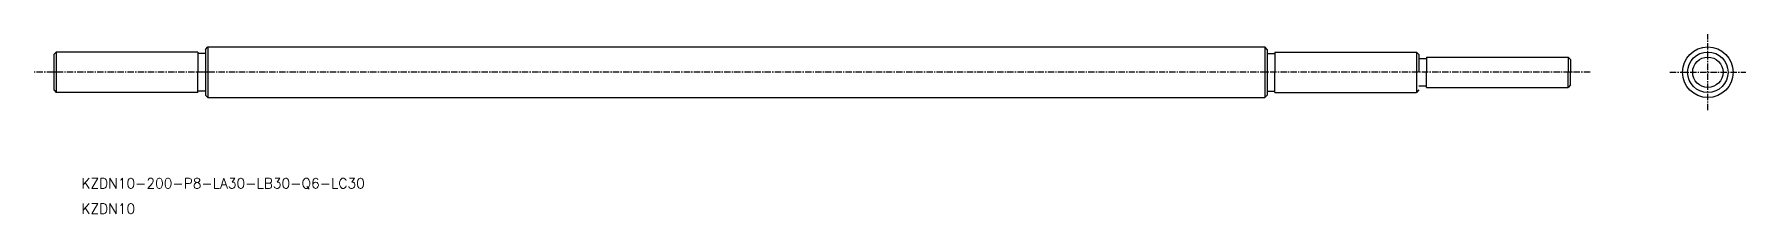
# Model space of a CAD drawing. Extents: x -22842 to -19844, y 30600 to 30973.
# Drawn here: x -22841.7 to -22503.2, y 30937.7 to 30973.1 of the extents above; entities outside this region: 1.
import ezdxf

# ---------------------------------------------------------------- set-up
doc = ezdxf.new("R2010")
doc.units = 0
doc.header["$PDMODE"] = 1
doc.linetypes.add('CENTER', pattern=[2, 1.25, -0.25, 0.25, -0.25])
doc.layers.get('0').update_dxf_attribs({"linetype": 'CONTINUOUS'})
doc.layers.add('CENTER', color=1, linetype='CENTER')
doc.styles.add('MISUMI', font='txt.shx')

msp = doc.modelspace()

# ---------------------------------------------------------------- linework, layer by layer
at = {"color": 7, "linetype": 'CONTINUOUS'}
for p, q in [((-22837.87, 30969.14), (-22837.37, 30969.64)), ((-22837.87, 30969.14), (-22837.87, 30962.14)), ((-22809.37, 30969.64), (-22837.37, 30969.64)), ((-22837.37, 30969.64), (-22837.37, 30961.64)), ((-22809.37, 30969.64), (-22809.37, 30965.64)), ((-22807.87, 30969.34), (-22809.37, 30969.34)), ((-22807.87, 30970.14), (-22807.37, 30970.64)), ((-22807.87, 30970.14), (-22807.87, 30961.14)), ((-22807.37, 30970.64), (-22807.37, 30960.64)), ((-22807.37, 30970.64), (-22598.37, 30970.64)), ((-22598.37, 30970.64), (-22598.37, 30960.64)), ((-22597.87, 30970.14), (-22598.37, 30970.64)), ((-22597.87, 30970.14), (-22597.87, 30961.14)), ((-22597.87, 30969.34), (-22596.37, 30969.34)), ((-22596.37, 30969.64), (-22568.37, 30969.64)), ((-22596.37, 30969.64), (-22596.37, 30965.64)), ((-22568.37, 30969.64), (-22568.37, 30961.64)), ((-22567.87, 30969.14), (-22568.37, 30969.64)), ((-22567.87, 30969.14), (-22567.87, 30965.64)), ((-22567.87, 30968.34), (-22566.37, 30968.34)), ((-22566.37, 30968.64), (-22538.37, 30968.64)), ((-22566.37, 30968.64), (-22566.37, 30965.64)), ((-22538.37, 30968.64), (-22538.37, 30965.64)), ((-22537.87, 30968.14), (-22538.37, 30968.64)), ((-22537.87, 30968.14), (-22537.87, 30965.64)), ((-22809.37, 30961.64), (-22809.37, 30965.64)), ((-22596.37, 30961.64), (-22596.37, 30965.64)), ((-22566.37, 30962.64), (-22566.37, 30965.64)), ((-22538.37, 30962.64), (-22538.37, 30965.64)), ((-22537.87, 30963.14), (-22537.87, 30965.64)), ((-22837.87, 30962.14), (-22837.37, 30961.64)), ((-22809.37, 30961.64), (-22837.37, 30961.64)), ((-22807.87, 30961.94), (-22809.37, 30961.94)), ((-22807.87, 30961.14), (-22807.37, 30960.64)), ((-22807.37, 30960.64), (-22598.37, 30960.64)), ((-22597.87, 30961.14), (-22598.37, 30960.64)), ((-22597.87, 30961.94), (-22596.37, 30961.94)), ((-22596.37, 30961.64), (-22568.37, 30961.64)), ((-22567.87, 30962.14), (-22568.37, 30961.64)), ((-22567.87, 30962.94), (-22566.37, 30962.94)), ((-22566.37, 30962.64), (-22538.37, 30962.64)), ((-22537.87, 30963.14), (-22538.37, 30962.64))]:
    msp.add_line(p, q, dxfattribs=at)
for radius in [5, 4, 3]:
    msp.add_circle((-22510.72, 30965.64), radius, dxfattribs=at)
msp.add_point((-19844.35, 30599.58), dxfattribs=at)
at = {"layer": 'CENTER', "color": 1, "linetype": 'CENTER'}
for p, q in [((-22510.72, 30958.14), (-22510.72, 30973.14)), ((-22534.02, 30965.64), (-22841.73, 30965.64)), ((-22518.22, 30965.64), (-22503.22, 30965.64))]:
    msp.add_line(p, q, dxfattribs=at)

# ---------------------------------------------------------------- texts
at = {"color": 7, "linetype": 'CONTINUOUS', "style": 'MISUMI'}
for s, p in [('KZDN10-200-P8-LA30-LB30-Q6-LC30', (-22832.41, 30942.72)), ('KZDN10', (-22832.41, 30937.72))]:
    msp.add_text(s, height=2, dxfattribs=at).set_placement(p)

doc.saveas('drawing.dxf')
